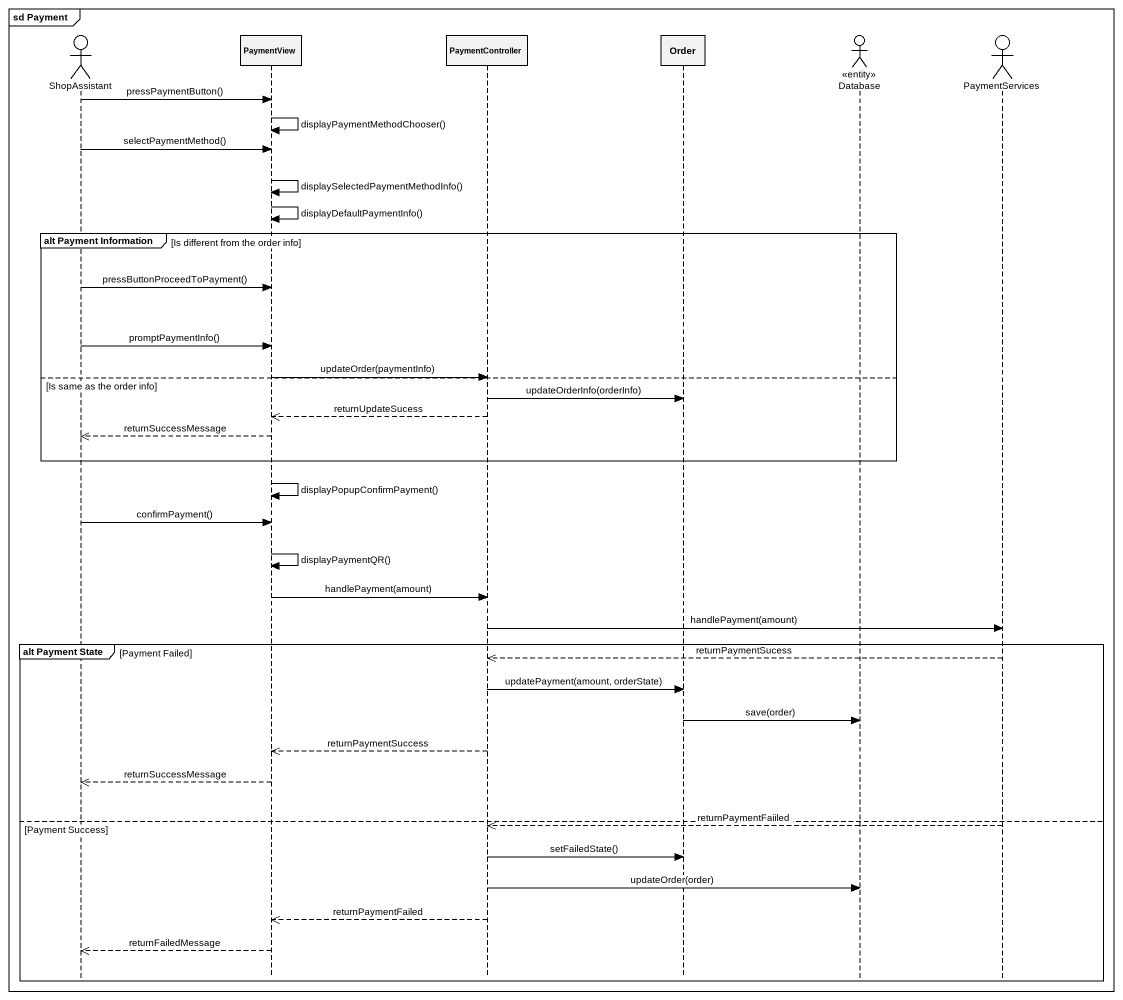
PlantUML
@startuml
mainframe sd Payment
hide footbox
actor ShopAssistant
participant PaymentView
participant PaymentController
participant Order
actor "Database" as Database_ <<entity>>
actor PaymentServices

ShopAssistant -> PaymentView : pressPaymentButton()
PaymentView -> PaymentView : displayPaymentMethodChooser()
ShopAssistant -> PaymentView : selectPaymentMethod()
PaymentView -> PaymentView : displaySelectedPaymentMethodInfo()
PaymentView -> PaymentView : displayDefaultPaymentInfo()
group alt Payment Information [Is different from the order info]
  ShopAssistant -> PaymentView : pressButtonProceedToPayment()
  ShopAssistant -> PaymentView : promptPaymentInfo()
  PaymentView -> PaymentController : updateOrder(paymentInfo)
else Is same as the order info
  PaymentController -> Order : updateOrderInfo(orderInfo)
  PaymentController -->> PaymentView : returnUpdateSucess
  PaymentView -->> ShopAssistant : returnSuccessMessage
end
PaymentView -> PaymentView : displayPopupConfirmPayment()
ShopAssistant -> PaymentView : confirmPayment()
PaymentView -> PaymentView : displayPaymentQR()
PaymentView -> PaymentController : handlePayment(amount)
PaymentController -> PaymentServices : handlePayment(amount)
group alt Payment State [Payment Failed]
  PaymentServices -->> PaymentController : returnPaymentSucess
  PaymentController -> Order : updatePayment(amount, orderState)
  Order -> Database_ : save(order)
  PaymentController -->> PaymentView : returnPaymentSuccess
  PaymentView -->> ShopAssistant : returnSuccessMessage
else Payment Success
  PaymentServices -->> PaymentController : returnPaymentFaiiled
  PaymentController -> Order : setFailedState()
  PaymentController -> Database_ : updateOrder(order)
  PaymentController -->> PaymentView : returnPaymentFailed
  PaymentView -->> ShopAssistant : returnFailedMessage
end
@enduml
